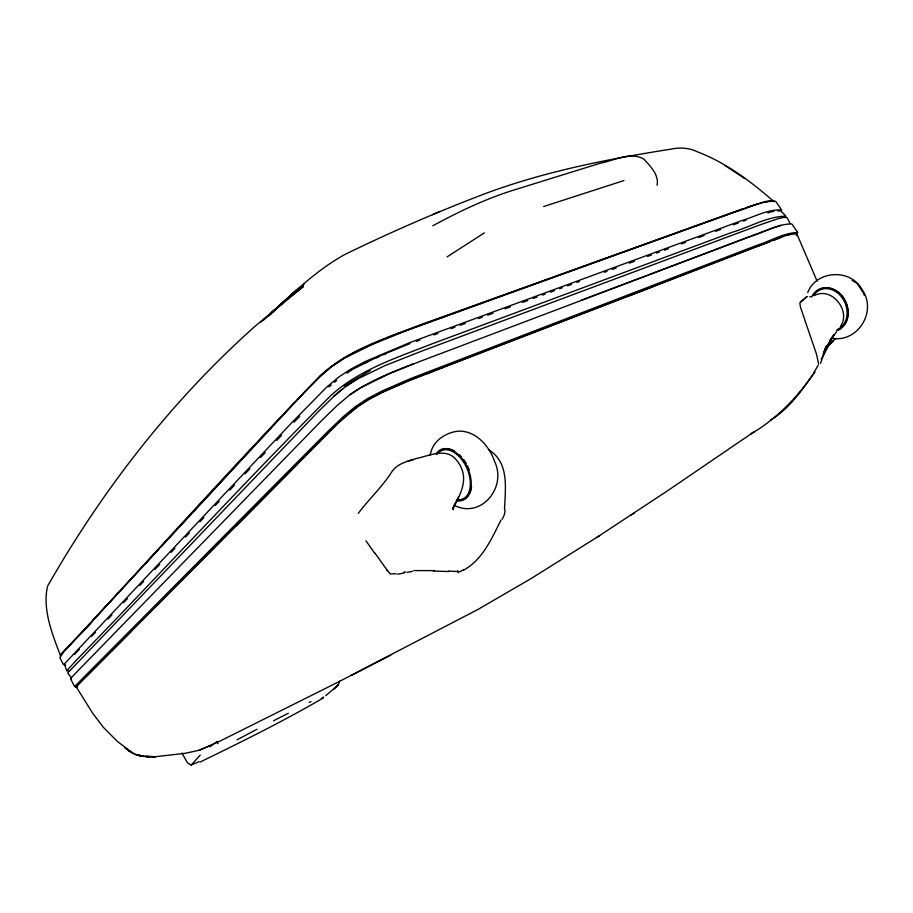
<?xml version="1.0" encoding="UTF-8"?>
<svg xmlns="http://www.w3.org/2000/svg" width="913" height="913" viewBox="0 0 913 913"><rect width="100%" height="100%" fill="white"/><g stroke="black" fill="none" stroke-linecap="round" stroke-linejoin="round"><path stroke-width="1.37" d="M67.733 672.949L317.656 412.254L332.743 397.452L344.931 387.158L356.709 379.42L385.092 365.565L422.799 350.718L759.662 224.975L778.093 218.686L784.176 217.34L787.303 217.842M60.452 655.523C52.646 635.243 42.066 609.165 47.636 586.043C102.827 489.402 172.146 400.008 255.446 325.918L303.413 286.488L279.036 305.855L260.627 322.278M657.086 185.271C659.197 174.919 650.387 166.314 644.042 159.25C630.198 151.033 613.798 160.814 599.75 163.381L516.336 189.276C487.165 198.121 459.536 211.234 432.819 225.785M599.51 535.68L531.058 578.58L477.796 609.542L338.312 682.022L219.531 741.322L199.354 750.189L185.522 753.259L155.233 756.729L144.174 756.5L134.725 754.458L117.457 741.504L103.329 727.273L92.612 713.11L76.19 686.838L329.091 431.883L344.247 417.401L356.424 407.266L368.213 399.552L382.182 392.213L409.811 380.128L769.648 241.489M829.563 340.914L829.677 340.332M338.849 683.677L339.362 681.224M430.274 455.564C431.701 441.903 444.471 433.093 457.196 431.256C475.182 429.703 489.265 445.761 494.629 461.522C507.126 487.565 480.923 519.2 454.092 505.266M820.559 363.34L826.208 347.351L823.264 354.004L832.782 336.235L823.72 352.11L834.356 334.432L830.168 340.298L836.354 332.138M818.196 365.2L814.099 372.184M807.743 292.594C816.108 270.134 850.642 268.308 861.975 289.41C877.222 310.557 858.756 342.021 832.896 338.472M455.678 502.515L453.384 507.56C462.469 490.806 470.047 475.308 455.279 458.668C445.019 447.884 429.167 455.827 416.956 458.326C407.449 461.407 396.504 463.519 391.095 472.991C381.474 487.565 368.681 499.537 358.273 513.357M502.241 519.143L504.467 514.43L505.037 510.687L504.41 508.484M458.394 497.163L453.601 507.046L453.179 509.716L452.643 507.913M501.066 519.942C491.616 538.544 482.92 559.418 463.713 570.077M821.255 359.277L830.853 341.519M181.949 753.111L187.53 762.948L191.194 765.014L200.267 755.097M796.376 235.714L797.517 233.591C789.094 232.621 781.425 238.019 773.528 240.256M840.439 326.42C851.35 311.31 831.914 285.963 814.111 295.652M814.156 372.515C797.768 397.223 776.746 418.702 751.148 433.778L754.766 431.404M815.001 372.048C802.013 389.623 789.722 408.682 770.458 420.094M830.043 342.763L825.58 348.127L829.906 343.197M61.011 654.804L64.503 650.935C149.88 559.121 233.351 465.482 320.554 375.403C348.515 349.713 385.628 338.209 420.391 324.811L758.201 203.599M336.429 686.747L338.529 684.385L334.169 689.018M824.804 348.88L832.85 340.526L826.459 346.723L829.917 343.105M167.33 539.868L255.902 443.946M157.938 550.025L114.524 596.954M161.692 545.963L305.41 391.209L320.315 376.384L332.503 366.033L344.532 358.136L373.052 344.053L410.359 329.102L735.764 211.611C748.831 207.89 762.024 200.289 775.776 201.431M166.44 541.044L94.313 618.763M69.24 645.457C67.847 648.721 59.585 653.286 60.475 656.344M257.797 441.892L271.15 427.524M69.799 645.217L90.535 622.849M92.418 620.806L113.68 598.072M93.48 619.859C84.966 631.75 66.227 645.571 60.201 657.234M273.067 425.469L294.02 403.055M174.908 548.314L171.096 552.354M185.499 537.084L189.345 532.998M199.936 521.768L203.782 517.682M215.32 505.448L219.166 501.374M229.734 490.155L234.538 485.054M297.821 399.027L321.193 375.243L328.737 368.852M154.982 569.415L159.718 564.394M245.083 473.893L249.865 468.826M260.399 457.664L265.181 452.597M123.529 602.683L127.352 598.643M139.769 585.507L143.592 581.467M276.719 440.443L281.524 435.375M108.042 619.037L111.934 614.928M74.558 654.393L79.294 649.383M91.665 636.327L95.488 632.298M826.025 347.362L832.633 341.085L825.831 347.431M294.02 422.217L299.749 416.248M825.82 347.579L833.158 340.766L826.459 346.723M235.976 525.979L339.077 422.263L356.88 407.232L368.361 399.723L382.056 392.533L409.458 380.538L444.414 366.9M297.547 463.987L111.238 651.3M209.83 552.308L156.123 606.278M85.354 676.91L75.631 687.135L77.582 687.101M85.902 676.659L131.78 630.7M336.555 686.473L325.804 695.638M268.719 315.875L287.047 298.677M268.924 315.442L271.332 313.193M272.519 312.235C294.979 291.133 317.667 269.54 344.806 254.51C388.287 233.329 432.648 213.882 477.773 196.466L482.155 194.777C542.779 171.804 606.597 159.296 670.45 149.23C679.66 147.198 689.121 147.701 697.658 151.923C726.223 162.788 751.171 181.778 774.076 201.705M826.916 346.335L835.737 338.609L835.007 339.191M271.207 313.33L269.152 315.236L271.172 313.376M274.299 310.466L292.856 293.29M274.22 310.557L296.599 289.935L268.559 315.499M263.606 320.052L267.509 316.457M278.705 306.346L268.525 315.544L303.903 284.331L268.821 315.065M330.883 367.026L344.418 357.748L357.976 350.581M329.068 386.85L331.236 385.024M334.489 382.285L336.657 380.459M353.616 409.948L356.88 407.232M333.861 396.014L342.398 388.972M805.289 321.33L800.313 306.551L799.891 302.774L807.16 296.497M804.661 298.471L806.761 296.782M800.484 301.861L803.554 299.407M209.876 746.823L216.701 741.733M753.385 432.294L667.494 490.817L596.623 537.552M447.039 256.907L484.404 232.861M346.849 373.177L351.482 370.153M349.884 394.61C369.069 381.098 391.106 372.504 412.824 363.979M323.579 697.783C283.521 721.202 241.762 741.721 200.061 762.081M463.987 569.484L460.095 571.652L448.466 571.07M631.191 514.978L634.136 513.072M343.916 385.994L370.199 370.621M345.605 386.325L356.755 379.249M321.273 698.468L323.624 697.064M237.06 739.781L257.112 729.225M351.322 369.97L379.682 355.944L409.971 343.585M390.832 655.078L351.551 675.3M273.592 720.768L288.325 713.258M309.21 702.439L311.025 701.538M198.977 761.716L191.194 765.014M359.266 349.987L385.126 338.586M365.246 362.872L367.825 361.685M375.551 358.113L379.42 356.332M432.488 214.658L439.085 211.816M383.334 354.678L385.948 353.571M199.354 750.189L213.026 744.494M386.45 338.061L394.359 334.911M395.671 334.386L504.741 294.716M426.782 373.725L433.572 371.077M629.685 295.618L780.832 237.289M756.797 246.624L769.168 241.888M437.532 369.548L653.434 286.454M581.284 300.24L646.655 275.543M647.956 275.041L713.578 250.23M714.845 249.751L750.281 236.341M751.559 235.862L762.629 231.719M416.339 341.428L419.946 340.081M647.477 256.439L651.38 255.001M656.584 253.084L659.197 252.125M664.402 250.208L668.316 248.77M681.497 243.908L685.492 242.436M698.787 237.54L704.106 235.577M715.609 231.343L720.722 229.448M733.379 224.792L738.389 222.943M433.858 334.957L437.863 333.485M451.068 328.634L454.971 327.208M460.163 325.302L465.356 323.396M478.412 318.603L482.418 317.131M487.747 315.168L493.077 313.216M505.083 308.811L510.413 306.848M522.407 302.443L527.748 300.48M533.078 298.517L537.072 297.056M542.402 295.093L545.072 294.112M550.402 292.16L554.396 290.688M559.669 288.748L562.305 287.778M567.589 285.837L571.538 284.388M576.811 282.448L579.458 281.478M604.429 272.291L607.031 271.332M612.258 269.403L616.172 267.966M629.217 263.161L634.444 261.244M743.479 221.072L746.058 220.136M763.713 231.32L772.615 228.102M719.307 217.26L506.076 294.237M720.597 216.803L742.166 209.031M413.441 459.444L407.46 461.43M543.646 206.532L623.853 180.591M773.745 227.691L781.083 225.306M746.777 207.456L751.045 206.11M752.38 205.699C759.684 204.033 767.08 199.354 774.692 201.271M767.81 212.934L770.23 212.238M787.714 235.2L793.831 233.671L796.901 234.013L817.067 281.078M809.671 296.748L810.345 296.611M403.626 572.348L405.726 571.915M407.164 572.36L412.436 571.355M403.991 573.01L397.497 574.243M771.451 211.884L773.882 211.417M764.923 202.058L767.331 201.647M396.128 573.809L390.239 573.866L386.519 569.701M68.68 670.941L66.672 670.884L76.293 660.27C161.578 572.519 244.376 482.326 330.734 395.637C359.3 369.594 396.938 357.702 432.248 343.767L731.884 232.393C749.733 227.154 767.24 216.438 786.013 216.164M413.794 570.579L434.542 570.636M65.679 665.178L63.716 664.653L291.35 423.107L326.34 387.477L338.586 377.137L350.797 369.137L365.097 361.571L409.994 342.523L741.516 220.672C754.652 216.849 767.787 209.111 781.608 209.956M433.39 571.036L448.717 571.538M145.099 756.375L149.024 756.797L146.571 756.478M797.757 232.53C783.639 232.769 770.732 241.055 757.345 245.163L409.72 378.929L381.851 391.084L367.597 398.57L355.477 406.502L343.14 416.785L327.961 431.335L79.032 682.057L74.786 686.485L75.38 686.964M144.117 756.158L136.961 754.777L140.511 756.01L134.508 753.91M76.19 686.838L76.783 686.918M791.868 223.936C777.819 223.868 764.889 232.062 751.57 236.056L420.699 361.149L389.885 373.451L361.263 387.454L349.28 395.318L337.023 405.623L321.901 420.311L74.843 673.965L70.655 678.427L71.26 678.93M143.923 756.192L140.568 755.644M777.545 210.709L779.634 211.108M782.646 216.575L785.933 217.226M852.091 280.394L857.113 283.395L862.979 292.308M744.803 178.56L725.173 165.618M489.083 450.006C509.328 462.891 505.323 487.873 504.581 508.404M780.604 210.652L785.317 215.457M387.717 570.922L374.672 552.776M68.235 673.646L71.522 678.165M365.976 540.873L374.524 552.981M792.336 224.587L797.186 231.708M776.335 202.241L781.14 209.305M59.938 657.839L63.351 664.481M70.917 679.455L74.341 686.108M787.736 218.732L790.099 223.571M457.596 570.819L458.497 572.748M863.47 293.393L864.463 295.538M216.929 741.436L217.773 743.673L217.499 742.737M805.369 321.604L816.416 353.89L818.641 364.013M64.686 664.755L66.409 670.062M436.129 453.784A27.618 16.936 66.3 0 1 467.73 468.061A27.618 16.936 66.3 0 1 456.626 500.769M437.03 454.24A26.466 16.217 66.3 0 1 467.136 468.768A26.466 16.217 66.3 0 1 456.352 499.719M471.587 486.777A26.876 16.491 66.3 0 1 457.573 499.594M437.943 453.407A26.876 16.491 66.3 0 1 454.571 451.136M459.547 454.879A26.876 16.491 66.3 0 1 461.35 456.728M463.895 459.878A26.876 16.491 66.3 0 1 466.166 463.382M467.502 465.881A26.876 16.491 66.3 0 1 469.214 469.818M813.814 295.127A22.003 17.952 66 0 1 843.658 297.969A22.003 17.952 66 0 1 837.21 329.901M813.278 295.686A21.661 17.667 66 0 1 842.163 297.798A21.661 17.667 66 0 1 837.609 329.41M811.497 297.204A22.608 18.443 66 0 1 842.631 296.976A22.608 18.443 66 0 1 836.434 330.871M155.233 756.729L146.297 756.421L155.233 756.729M132.899 753.305L128.516 750.475L132.899 753.305M129.589 751.182L125.081 747.895L129.589 751.182"/></g></svg>
